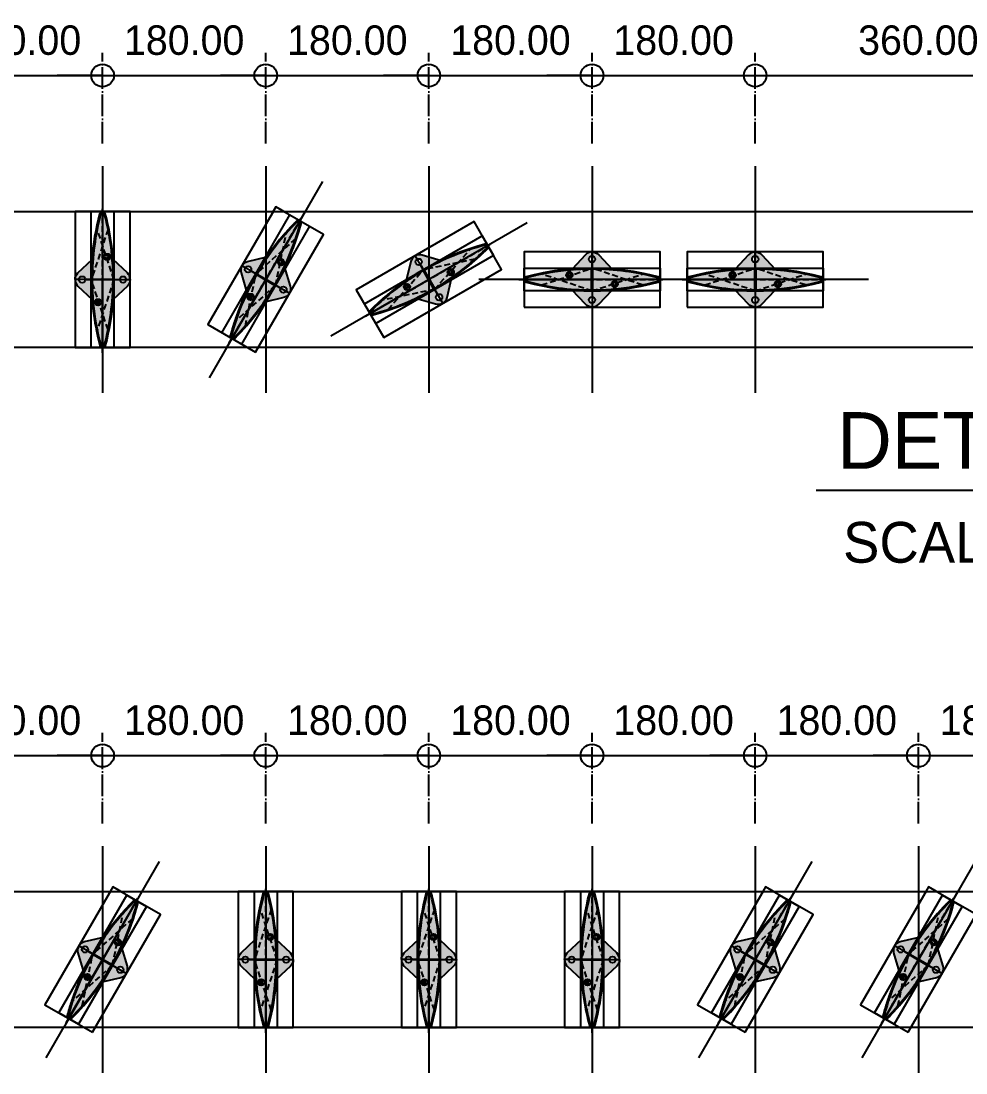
# Model space of a CAD drawing. Header units: millimetres. Extents: x -244126 to 368105, y -173968 to 259060.
# Drawn here: x 61125 to 62167, y 63640 to 64800 of the extents above; entities that cross this region are included whole.
import ezdxf
from ezdxf.enums import TextEntityAlignment as Align

# ---------------------------------------------------------------- set-up
doc = ezdxf.new("R2010")
doc.units = ezdxf.units.MM
doc.header["$MEASUREMENT"] = 0
for name, pattern in [('ACAD_ISO04W100', [30, 24, -3, 0, -3]), ('BORDER2', [22.225, 6.35, -3.175, 6.35, -3.175, 0, -3.175]), ('CENTER', [2, 1.25, -0.25, 0.25, -0.25]), ('HIDDEN', [9.525, 6.35, -3.175]), ('TA_GL_000.00010', [0.000275, 0.0001, -2.5e-05, 2.5e-05, -2.5e-05, 0.0001])]:
    doc.linetypes.add(name, pattern=pattern)
for name, color, linetype in [('000 - D I M', 6, 'Continuous'), ('000 - GRID', 8, 'CENTER'), ('000 - H A T C H', 8, 'Continuous'), ('000 - H I D D E N', 7, 'Continuous'), ('000 - SYMBOL CON', 1, 'Continuous'), ('000 - T E X T', 4, 'Continuous'), ('000 - WIPEOUT', 250, 'Continuous'), ('001 - ASCESSORIES', 1, 'Continuous'), ('002 - STRUCTURAL STEEL', 4, 'Continuous'), ('A03_SUN LOUVER', 7, 'Continuous')]:
    doc.layers.add(name, color=color, linetype=linetype)
doc.styles.add('Cetury Gothic', font='GOTHIC.TTF')
doc.styles.add('CORDIA', font='cordia.shx')
doc.styles.add('TA', font='Cordia New.ttf', dxfattribs={"height": 4.5})
doc.dimstyles.new('DIM C-C', dxfattribs={"dimtxt": 0.18, "dimasz": 0.1, "dimexe": 0.1, "dimexo": 0.1, "dimgap": 0.09, "dimtad": 1, "dimtoh": 1, "dimzin": 0, "dimdsep": 46, "dimtxsty": 'CORDIA', "dimblk": 'ORIGIN', "dimcen": 0.1, "dimdle": 0.1, "dimclrd": 40, "dimclre": 140, "dimclrt": 3, "dimadec": 0, "dimazin": 0, "dimtfac": 1, "dimtix": 1, "dimtmove": 2, "dimatfit": 3, "dimfxl": 1, "dimtolj": 1, "dimtzin": 0, "dimarcsym": 0})

# ---------------------------------------------------------------- blocks, each defined once
blk = doc.blocks.new('*U903')
at = {"color": 0}
blk.add_wipeout([(-75, 3420), (75, 3420), (75, 0), (-75, 0)], dxfattribs=at).dxf.layer = '000 - WIPEOUT'
at = {"layer": '002 - STRUCTURAL STEEL', "color": 0, "linetype": 'ByBlock'}
blk.add_lwpolyline([(-75, 3420), (75, 3420), (75, 0), (-75, 0)], close=True, dxfattribs=at)
blk = doc.blocks.new('*U906')
at = {"color": 0}
blk.add_wipeout([(-75, 4320), (75, 4320), (75, 0), (-75, 0)], dxfattribs=at).dxf.layer = '000 - WIPEOUT'
at = {"layer": '002 - STRUCTURAL STEEL', "color": 0, "linetype": 'ByBlock'}
blk.add_lwpolyline([(-75, 4320), (75, 4320), (75, 0), (-75, 0)], close=True, dxfattribs=at)
blk = doc.blocks.new('000 - ASSCESSORIES_FAMELINE_AL.END_CAP_FOR_AF_150_TOP_VIEW')
at = {"layer": '000 - H A T C H'}
h = blk.add_hatch(dxfattribs=at)
h.set_pattern_fill('DOTS', color=8, scale=20)
h.set_pattern_definition([(0, (-55991.9054, -45153.6776), (0.625, 1.25), [0, -1.25])])
h.paths.add_polyline_path([(-22.1, 11.6, 0.045886), (-72.8, 2.9, 0.339294), (-75, 0), (0, 0), (0, 19, -0.414214), (-3.5, 22.5, -0.414214), (0, 26), (0, 30.4, 0.18442), (-7.3, 27.3)])
h.paths.add_polyline_path([(-21.5, 5, -1), (-28.5, 5, -1)], flags=16)
h.paths.add_polyline_path([(75, 0, 0.339294), (72.8, 2.9, 0.045886), (22.1, 11.6), (7.3, 27.3, 0.18442), (0, 30.4), (0, 26, -0.414214), (3.5, 22.5, -0.414214), (0, 19), (0, 0)])
h.paths.add_polyline_path([(-7.3, -27.3, 0.18442), (0, -30.4), (0, -26, -0.414214), (-3.5, -22.5, -0.414214), (0, -19), (0, 0), (-75, 0, 0.339294), (-72.8, -2.9, 0.045886), (-22.1, -11.6)])
h.paths.add_polyline_path([(0, -19, -0.414214), (3.5, -22.5, -0.414214), (0, -26), (0, -30.4, 0.18442), (7.3, -27.3), (22.1, -11.6, 0.045886), (72.8, -2.9, 0.339294), (75, 0), (0, 0)])
h.paths.add_polyline_path([(21.5, -5, -1), (28.5, -5, -1)], flags=16)
at = {"color": 250}
blk.add_lwpolyline([(-75, -30.4), (75, -30.4), (75, 30.4), (-75, 30.4)], close=True, dxfattribs=at)
at = {"layer": '000 - SYMBOL CON', "color": 250}
for p, q in [((0, 0), (0, 30.4)), ((0, 0), (0, 30.4)), ((-75, 0), (0, 0)), ((-75, 0), (0, 0)), ((75, 0), (0, 0)), ((0, 0), (0, -30.4)), ((75, 0), (0, 0)), ((0, 0), (0, -30.4))]:
    blk.add_line(p, q, dxfattribs=at)
at = {"layer": '001 - ASCESSORIES', "color": 0}
for points in [[(0, 30.4, 0.18442), (-7.3, 27.3), (-22.1, 11.6, 0.045886), (-72.8, 2.9, 0.339294), (-75, 0)], [(0, 30.4, -0.18442), (7.3, 27.3), (22.1, 11.6, -0.045886), (72.8, 2.9, -0.339294), (75, 0)], [(0, -30.4, -0.18442), (-7.3, -27.3), (-22.1, -11.6, -0.045886), (-72.8, -2.9, -0.339294), (-75, 0)], [(0, -30.4, 0.18442), (7.3, -27.3), (22.1, -11.6, 0.045886), (72.8, -2.9, 0.339294), (75, 0)]]:
    blk.add_lwpolyline(points, format="xyb", dxfattribs=at)
for centre in [(0, 22.5), (-25, 5), (25, -5), (0, -22.5)]:
    blk.add_circle(centre, 3.5, dxfattribs=at)
blk = doc.blocks.new('000 - FAMELINE_AL.SUN_LV_AF_150_CUT_VIEW')
at = {"layer": '000 - H A T C H'}
h = blk.add_hatch(dxfattribs=at)
h.set_pattern_fill('ANSI32', color=256, scale=0.1)
h.set_pattern_definition([(45, (-10310.8226, 5765.5874), (-0.67351921, 0.67351921), []), (45, (-10310.3736, 5765.5874), (-0.67351921, 0.67351921), [])])
edge = h.paths.add_edge_path(flags=16)
edge.add_arc((-0.8, -11.2), 0.3, 269.8359, 360)
edge.add_line((-0.5, -11.2), (-0.5, 11.2))
edge.add_arc((-0.8, 11.2), 0.3, 0, 90.1641)
edge.add_arc((0, -268.1), 279.6, 90.1641, 94.9125)
edge.add_arc((-23.9, 10), 0.5, 94.9125, 180)
edge.add_line((-24.4, 10), (-24.4, 8.2))
edge.add_arc((-23.9, 8.2), 0.5, 180, 250.8308)
edge.add_arc((-25, 5), 2.85, -44.534, 70.8308, ccw=False)
edge.add_arc((-23.4, 3.4), 0.6, 135.466, 315.466, ccw=False)
edge.add_arc((-25, 5), 1.65, 315.466, 584.534)
edge.add_arc((-26.6, 3.4), 0.6, -135.466, 44.534, ccw=False)
edge.add_arc((-25, 5), 2.85, 109.1692, 224.534, ccw=False)
edge.add_arc((-26.1, 8.2), 0.5, 289.1692, 360)
edge.add_line((-25.6, 8.2), (-25.6, 9.8))
edge.add_arc((-26.1, 9.8), 0.5, 0, 95.366)
edge.add_arc((0, -268.1), 279.6, 95.366, 105.0329)
edge.add_arc((-72, 0), 2, 105.0329, 254.9671)
edge.add_arc((0, 268.1), 279.6, 254.9671, 269.8359)
edge = h.paths.add_edge_path(flags=16)
edge.add_arc((23.9, -8.2), 0.5, 0, 70.8308)
edge.add_arc((25, -5), 2.85, 135.466, 250.8308, ccw=False)
edge.add_arc((23.4, -3.4), 0.6, -44.534, 135.466, ccw=False)
edge.add_arc((25, -5), 1.65, 135.466, 404.534)
edge.add_arc((26.6, -3.4), 0.6, 44.534, 224.534, ccw=False)
edge.add_arc((25, -5), 2.85, -70.8308, 44.534, ccw=False)
edge.add_arc((26.1, -8.2), 0.5, 109.1692, 180)
edge.add_line((25.6, -8.2), (25.6, -9.8))
edge.add_arc((26.1, -9.8), 0.5, 180, 275.366)
edge.add_arc((0, 268.1), 279.6, 275.366, 285.0329)
edge.add_arc((72, 0), 2, 285.0329, 434.9671)
edge.add_arc((0, -268.1), 279.6, 74.9671, 89.8359)
edge.add_arc((0.8, 11.2), 0.3, 89.8359, 180)
edge.add_line((0.5, 11.2), (0.5, -11.2))
edge.add_arc((0.8, -11.2), 0.3, 180, 270.1641)
edge.add_arc((0, 268.1), 279.6, 270.1641, 274.9125)
edge.add_arc((23.9, -10), 0.5, 274.9125, 360)
edge.add_line((24.4, -10), (24.4, -8.2))
edge = h.paths.add_edge_path()
edge.add_arc((72, 0), 3, 285.0329, 434.9671)
edge.add_arc((0, -268.1), 280.6, 74.9671, 105.0329)
edge.add_arc((-72, 0), 3, 105.0329, 254.9671)
edge.add_arc((0, 268.1), 280.6, 254.9671, 285.0329)
edge = h.paths.add_edge_path(flags=16)
edge.add_line((-0.5, 0), (0.5, 0))
h = blk.add_hatch(color=250, dxfattribs=at)
h.dxf.hatch_style = 1
edge = h.paths.add_edge_path()
edge.add_arc((72, 0), 3, 285.0329, 434.9671)
edge.add_arc((0, -268.1), 280.6, 74.9671, 105.0329)
edge.add_arc((-72, 0), 3, 105.0329, 254.9671)
edge.add_arc((0, 268.1), 280.6, 254.9671, 285.0329)
at = {"layer": '000 - H I D D E N', "color": 8, "linetype": 'HIDDEN'}
for p, q in [((-55.4, -6), (0, 12.5)), ((55.4, -6), (0, 12.5)), ((0, -12.5), (-55.6, 5.9)), ((0, -12.5), (55.6, 5.9))]:
    blk.add_line(p, q, dxfattribs=at)
at = {"layer": '000 - H I D D E N', "color": 250, "linetype": 'HIDDEN'}
for p, q in [((0, 17.4), (0, -17.4)), ((-80.7, 0), (80.7, 0))]:
    blk.add_line(p, q, dxfattribs=at)
at = {"layer": 'A03_SUN LOUVER', "color": 0}
blk.add_line((-0.5, 0), (0.5, 0), dxfattribs=at)
for points in [[(72.8, -2.9, 0.766871), (72.8, 2.9, 0.131944), (-72.8, 2.9, 0.766871), (-72.8, -2.9, 0.131944)], [(-0.8, -11.5, 0.415053), (-0.5, -11.2), (-0.5, 11.2, 0.415053), (-0.8, 11.5, 0.020722), (-23.9, 10.5, 0.389318), (-24.4, 10), (-24.4, 8.2, 0.319289), (-24.1, 7.7, -0.550692), (-23, 3, -1), (-23.8, 3.8, 2.386714), (-26.2, 3.8, -1), (-27, 3, -0.550692), (-25.9, 7.7, 0.319289), (-25.6, 8.2), (-25.6, 9.8, 0.441918), (-26.1, 10.3, 0.042205), (-72.5, 1.9, 0.766871), (-72.5, -1.9, 0.064968)], [(24.4, -8.2, 0.319289), (24.1, -7.7, -0.550692), (23, -3, -1), (23.8, -3.8, 2.386714), (26.2, -3.8, -1), (27, -3, -0.550692), (25.9, -7.7, 0.319289), (25.6, -8.2), (25.6, -9.8, 0.441918), (26.1, -10.3, 0.042205), (72.5, -1.9, 0.766871), (72.5, 1.9, 0.064968), (0.8, 11.5, 0.415053), (0.5, 11.2), (0.5, -11.2, 0.415053), (0.8, -11.5, 0.020722), (23.9, -10.5, 0.389318), (24.4, -10)]]:
    blk.add_lwpolyline(points, format="xyb", close=True, dxfattribs=at)
at = {"layer": 'Defpoints', "color": 250}
blk.add_lwpolyline([(75, -12.5), (-75, -12.5), (-75, 12.5), (75, 12.5)], close=True, dxfattribs=at)
blk = doc.blocks.new('*U894')
at = {"color": 3}
blk.add_point((0, -150), dxfattribs=at)
at = {"layer": '000 - GRID', "color": 0, "linetype": 'ByBlock'}
blk.add_line((0, 50), (0, -200), dxfattribs=at)
at = {"layer": '000 - GRID', "color": 0}
blk.add_point((0, 0), dxfattribs=at)
at = {"style": 'TA', "flags": 1}
blk.add_attdef('LOCATION', (6, 6), '', height=4.5, dxfattribs=at)
blk = doc.blocks.new('*U1624')
at = {"layer": '000 - GRID', "linetype": 'ByBlock', "rotation": 270}
blk.add_blockref('*U894', (75, 0), dxfattribs=at)
at = {"layer": '001 - ASCESSORIES', "color": 1}
blk.add_blockref('000 - ASSCESSORIES_FAMELINE_AL.END_CAP_FOR_AF_150_TOP_VIEW', (0, 0), dxfattribs=at)
at = {"layer": 'A03_SUN LOUVER', "color": 0}
blk.add_blockref('000 - FAMELINE_AL.SUN_LV_AF_150_CUT_VIEW', (0, 0), dxfattribs=at)
blk = doc.blocks.new('_Origin')
at = {"color": 0, "linetype": 'ByBlock', "lineweight": -2}
blk.add_line((0, 0), (-1, 0), dxfattribs=at)
blk.add_circle((0, 0), 0.5, dxfattribs=at)
blk = doc.blocks.new('*D2101')
at = {"layer": '000 - D I M', "color": 140, "linetype": 'ACAD_ISO04W100', "lineweight": -2, "transparency": 16777216}
for p, q in [((61034.6, 64665.4), (61034.6, 64765.4)), ((61214.6, 64665.4), (61214.6, 64765.4))]:
    blk.add_line(p, q, dxfattribs=at)
at = {"layer": '000 - D I M', "color": 40, "lineweight": -2, "transparency": 16777216}
for p, q in [((61009.6, 64740.4), (60984.6, 64740.4)), ((61034.6, 64740.4), (61214.6, 64740.4)), ((61239.6, 64740.4), (61264.6, 64740.4))]:
    blk.add_line(p, q, dxfattribs=at)
at = {"layer": 'Defpoints', "color": 0, "transparency": 16777216}
for p in [(61214.6, 64740.4), (61034.6, 64640.4), (61214.6, 64640.4)]:
    blk.add_point(p, dxfattribs=at)
at = {"layer": '000 - D I M', "color": 40, "lineweight": -2, "transparency": 16777216, "xscale": 25, "yscale": 25, "zscale": 25}
blk.add_blockref('_Origin', (61034.6, 64740.4), dxfattribs=at)
at = {"layer": '000 - D I M', "color": 40, "lineweight": -2, "transparency": 16777216, "xscale": 25, "yscale": 25, "zscale": 25, "rotation": 180}
blk.add_blockref('_Origin', (61214.6, 64740.4), dxfattribs=at)
at = {"layer": '000 - D I M', "color": 3, "transparency": 16777216, "insert": (61124.6, 64779.2), "char_height": 32.5, "attachment_point": 5, "style": 'CORDIA'}
blk.add_mtext('\\A1;180.00', dxfattribs=at)
blk = doc.blocks.new('*D2102')
at = {"layer": '000 - D I M', "color": 140, "linetype": 'ACAD_ISO04W100', "lineweight": -2, "transparency": 16777216}
for p, q in [((61214.6, 64665.4), (61214.6, 64765.4)), ((61394.6, 64665.4), (61394.6, 64765.4))]:
    blk.add_line(p, q, dxfattribs=at)
at = {"layer": '000 - D I M', "color": 40, "lineweight": -2, "transparency": 16777216}
for p, q in [((61189.6, 64740.4), (61164.6, 64740.4)), ((61214.6, 64740.4), (61394.6, 64740.4)), ((61419.6, 64740.4), (61444.6, 64740.4))]:
    blk.add_line(p, q, dxfattribs=at)
at = {"layer": 'Defpoints', "color": 0, "transparency": 16777216}
for p in [(61394.6, 64740.4), (61214.6, 64640.4), (61394.6, 64640.4)]:
    blk.add_point(p, dxfattribs=at)
at = {"layer": '000 - D I M', "color": 40, "lineweight": -2, "transparency": 16777216, "xscale": 25, "yscale": 25, "zscale": 25}
blk.add_blockref('_Origin', (61214.6, 64740.4), dxfattribs=at)
at = {"layer": '000 - D I M', "color": 40, "lineweight": -2, "transparency": 16777216, "xscale": 25, "yscale": 25, "zscale": 25, "rotation": 180}
blk.add_blockref('_Origin', (61394.6, 64740.4), dxfattribs=at)
at = {"layer": '000 - D I M', "color": 3, "transparency": 16777216, "insert": (61304.6, 64779.2), "char_height": 32.5, "attachment_point": 5, "style": 'CORDIA'}
blk.add_mtext('\\A1;180.00', dxfattribs=at)
blk = doc.blocks.new('*D2103')
at = {"layer": '000 - D I M', "color": 140, "linetype": 'ACAD_ISO04W100', "lineweight": -2, "transparency": 16777216}
for p, q in [((61394.6, 64665.4), (61394.6, 64765.4)), ((61574.6, 64665.4), (61574.6, 64765.4))]:
    blk.add_line(p, q, dxfattribs=at)
at = {"layer": '000 - D I M', "color": 40, "lineweight": -2, "transparency": 16777216}
for p, q in [((61369.6, 64740.4), (61344.6, 64740.4)), ((61394.6, 64740.4), (61574.6, 64740.4)), ((61599.6, 64740.4), (61624.6, 64740.4))]:
    blk.add_line(p, q, dxfattribs=at)
at = {"layer": 'Defpoints', "color": 0, "transparency": 16777216}
for p in [(61574.6, 64740.4), (61394.6, 64640.4), (61574.6, 64640.4)]:
    blk.add_point(p, dxfattribs=at)
at = {"layer": '000 - D I M', "color": 40, "lineweight": -2, "transparency": 16777216, "xscale": 25, "yscale": 25, "zscale": 25}
blk.add_blockref('_Origin', (61394.6, 64740.4), dxfattribs=at)
at = {"layer": '000 - D I M', "color": 40, "lineweight": -2, "transparency": 16777216, "xscale": 25, "yscale": 25, "zscale": 25, "rotation": 180}
blk.add_blockref('_Origin', (61574.6, 64740.4), dxfattribs=at)
at = {"layer": '000 - D I M', "color": 3, "transparency": 16777216, "insert": (61484.6, 64779.2), "char_height": 32.5, "attachment_point": 5, "style": 'CORDIA'}
blk.add_mtext('\\A1;180.00', dxfattribs=at)
blk = doc.blocks.new('*D2104')
at = {"layer": '000 - D I M', "color": 140, "linetype": 'ACAD_ISO04W100', "lineweight": -2, "transparency": 16777216}
for p, q in [((61574.6, 64665.4), (61574.6, 64765.4)), ((61754.6, 64665.4), (61754.6, 64765.4))]:
    blk.add_line(p, q, dxfattribs=at)
at = {"layer": '000 - D I M', "color": 40, "lineweight": -2, "transparency": 16777216}
for p, q in [((61549.6, 64740.4), (61524.6, 64740.4)), ((61574.6, 64740.4), (61754.6, 64740.4)), ((61779.6, 64740.4), (61804.6, 64740.4))]:
    blk.add_line(p, q, dxfattribs=at)
at = {"layer": 'Defpoints', "color": 0, "transparency": 16777216}
for p in [(61754.6, 64740.4), (61574.6, 64640.4), (61754.6, 64640.4)]:
    blk.add_point(p, dxfattribs=at)
at = {"layer": '000 - D I M', "color": 40, "lineweight": -2, "transparency": 16777216, "xscale": 25, "yscale": 25, "zscale": 25}
blk.add_blockref('_Origin', (61574.6, 64740.4), dxfattribs=at)
at = {"layer": '000 - D I M', "color": 40, "lineweight": -2, "transparency": 16777216, "xscale": 25, "yscale": 25, "zscale": 25, "rotation": 180}
blk.add_blockref('_Origin', (61754.6, 64740.4), dxfattribs=at)
at = {"layer": '000 - D I M', "color": 3, "transparency": 16777216, "insert": (61664.6, 64779.2), "char_height": 32.5, "attachment_point": 5, "style": 'CORDIA'}
blk.add_mtext('\\A1;180.00', dxfattribs=at)
blk = doc.blocks.new('*D2105')
at = {"layer": '000 - D I M', "color": 140, "linetype": 'ACAD_ISO04W100', "lineweight": -2, "transparency": 16777216}
for p, q in [((61754.6, 64665.4), (61754.6, 64765.4)), ((61934.6, 64665.4), (61934.6, 64765.4))]:
    blk.add_line(p, q, dxfattribs=at)
at = {"layer": '000 - D I M', "color": 40, "lineweight": -2, "transparency": 16777216}
for p, q in [((61729.6, 64740.4), (61704.6, 64740.4)), ((61754.6, 64740.4), (61934.6, 64740.4)), ((61959.6, 64740.4), (61984.6, 64740.4))]:
    blk.add_line(p, q, dxfattribs=at)
at = {"layer": 'Defpoints', "color": 0, "transparency": 16777216}
for p in [(61934.6, 64740.4), (61754.6, 64640.4), (61934.6, 64640.4)]:
    blk.add_point(p, dxfattribs=at)
at = {"layer": '000 - D I M', "color": 40, "lineweight": -2, "transparency": 16777216, "xscale": 25, "yscale": 25, "zscale": 25}
blk.add_blockref('_Origin', (61754.6, 64740.4), dxfattribs=at)
at = {"layer": '000 - D I M', "color": 40, "lineweight": -2, "transparency": 16777216, "xscale": 25, "yscale": 25, "zscale": 25, "rotation": 180}
blk.add_blockref('_Origin', (61934.6, 64740.4), dxfattribs=at)
at = {"layer": '000 - D I M', "color": 3, "transparency": 16777216, "insert": (61844.6, 64779.2), "char_height": 32.5, "attachment_point": 5, "style": 'CORDIA'}
blk.add_mtext('\\A1;180.00', dxfattribs=at)
blk = doc.blocks.new('*D2106')
at = {"layer": '000 - D I M', "color": 140, "linetype": 'ACAD_ISO04W100', "lineweight": -2, "transparency": 16777216}
for p, q in [((61934.6, 64665.4), (61934.6, 64765.4)), ((62294.6, 64665.4), (62294.6, 64765.4))]:
    blk.add_line(p, q, dxfattribs=at)
at = {"layer": '000 - D I M', "color": 40, "lineweight": -2, "transparency": 16777216}
blk.add_line((61959.6, 64740.4), (62269.6, 64740.4), dxfattribs=at)
at = {"layer": 'Defpoints', "color": 0, "transparency": 16777216}
for p in [(62294.6, 64740.4), (61934.6, 64640.4), (62294.6, 64640.4)]:
    blk.add_point(p, dxfattribs=at)
at = {"layer": '000 - D I M', "color": 40, "lineweight": -2, "transparency": 16777216, "xscale": 25, "yscale": 25, "zscale": 25, "rotation": 180}
blk.add_blockref('_Origin', (61934.6, 64740.4), dxfattribs=at)
at = {"layer": '000 - D I M', "color": 40, "lineweight": -2, "transparency": 16777216, "xscale": 25, "yscale": 25, "zscale": 25}
blk.add_blockref('_Origin', (62294.6, 64740.4), dxfattribs=at)
at = {"layer": '000 - D I M', "color": 3, "transparency": 16777216, "insert": (62114.6, 64779.2), "char_height": 32.5, "attachment_point": 5, "style": 'CORDIA'}
blk.add_mtext('\\A1;360.00', dxfattribs=at)
blk = doc.blocks.new('*D2095')
at = {"layer": '000 - D I M', "color": 140, "linetype": 'ACAD_ISO04W100', "lineweight": -2, "transparency": 16777216}
for p, q in [((61034.6, 63915.4), (61034.6, 64015.4)), ((61214.6, 63915.4), (61214.6, 64015.4))]:
    blk.add_line(p, q, dxfattribs=at)
at = {"layer": '000 - D I M', "color": 40, "lineweight": -2, "transparency": 16777216}
for p, q in [((61009.6, 63990.4), (60984.6, 63990.4)), ((61034.6, 63990.4), (61214.6, 63990.4)), ((61239.6, 63990.4), (61264.6, 63990.4))]:
    blk.add_line(p, q, dxfattribs=at)
at = {"layer": 'Defpoints', "color": 0, "transparency": 16777216}
for p in [(61214.6, 63990.4), (61034.6, 63890.4), (61214.6, 63890.4)]:
    blk.add_point(p, dxfattribs=at)
at = {"layer": '000 - D I M', "color": 40, "lineweight": -2, "transparency": 16777216, "xscale": 25, "yscale": 25, "zscale": 25}
blk.add_blockref('_Origin', (61034.6, 63990.4), dxfattribs=at)
at = {"layer": '000 - D I M', "color": 40, "lineweight": -2, "transparency": 16777216, "xscale": 25, "yscale": 25, "zscale": 25, "rotation": 180}
blk.add_blockref('_Origin', (61214.6, 63990.4), dxfattribs=at)
at = {"layer": '000 - D I M', "color": 3, "transparency": 16777216, "insert": (61124.6, 64029.2), "char_height": 32.5, "attachment_point": 5, "style": 'CORDIA'}
blk.add_mtext('\\A1;180.00', dxfattribs=at)
blk = doc.blocks.new('*D2096')
at = {"layer": '000 - D I M', "color": 140, "linetype": 'ACAD_ISO04W100', "lineweight": -2, "transparency": 16777216}
for p, q in [((61214.6, 63915.4), (61214.6, 64015.4)), ((61394.6, 63915.4), (61394.6, 64015.4))]:
    blk.add_line(p, q, dxfattribs=at)
at = {"layer": '000 - D I M', "color": 40, "lineweight": -2, "transparency": 16777216}
for p, q in [((61189.6, 63990.4), (61164.6, 63990.4)), ((61214.6, 63990.4), (61394.6, 63990.4)), ((61419.6, 63990.4), (61444.6, 63990.4))]:
    blk.add_line(p, q, dxfattribs=at)
at = {"layer": 'Defpoints', "color": 0, "transparency": 16777216}
for p in [(61394.6, 63990.4), (61214.6, 63890.4), (61394.6, 63890.4)]:
    blk.add_point(p, dxfattribs=at)
at = {"layer": '000 - D I M', "color": 40, "lineweight": -2, "transparency": 16777216, "xscale": 25, "yscale": 25, "zscale": 25}
blk.add_blockref('_Origin', (61214.6, 63990.4), dxfattribs=at)
at = {"layer": '000 - D I M', "color": 40, "lineweight": -2, "transparency": 16777216, "xscale": 25, "yscale": 25, "zscale": 25, "rotation": 180}
blk.add_blockref('_Origin', (61394.6, 63990.4), dxfattribs=at)
at = {"layer": '000 - D I M', "color": 3, "transparency": 16777216, "insert": (61304.6, 64029.2), "char_height": 32.5, "attachment_point": 5, "style": 'CORDIA'}
blk.add_mtext('\\A1;180.00', dxfattribs=at)
blk = doc.blocks.new('*D2097')
at = {"layer": '000 - D I M', "color": 140, "linetype": 'ACAD_ISO04W100', "lineweight": -2, "transparency": 16777216}
for p, q in [((61394.6, 63915.4), (61394.6, 64015.4)), ((61574.6, 63915.4), (61574.6, 64015.4))]:
    blk.add_line(p, q, dxfattribs=at)
at = {"layer": '000 - D I M', "color": 40, "lineweight": -2, "transparency": 16777216}
for p, q in [((61369.6, 63990.4), (61344.6, 63990.4)), ((61394.6, 63990.4), (61574.6, 63990.4)), ((61599.6, 63990.4), (61624.6, 63990.4))]:
    blk.add_line(p, q, dxfattribs=at)
at = {"layer": 'Defpoints', "color": 0, "transparency": 16777216}
for p in [(61574.6, 63990.4), (61394.6, 63890.4), (61574.6, 63890.4)]:
    blk.add_point(p, dxfattribs=at)
at = {"layer": '000 - D I M', "color": 40, "lineweight": -2, "transparency": 16777216, "xscale": 25, "yscale": 25, "zscale": 25}
blk.add_blockref('_Origin', (61394.6, 63990.4), dxfattribs=at)
at = {"layer": '000 - D I M', "color": 40, "lineweight": -2, "transparency": 16777216, "xscale": 25, "yscale": 25, "zscale": 25, "rotation": 180}
blk.add_blockref('_Origin', (61574.6, 63990.4), dxfattribs=at)
at = {"layer": '000 - D I M', "color": 3, "transparency": 16777216, "insert": (61484.6, 64029.2), "char_height": 32.5, "attachment_point": 5, "style": 'CORDIA'}
blk.add_mtext('\\A1;180.00', dxfattribs=at)
blk = doc.blocks.new('*D2098')
at = {"layer": '000 - D I M', "color": 140, "linetype": 'ACAD_ISO04W100', "lineweight": -2, "transparency": 16777216}
for p, q in [((61574.6, 63915.4), (61574.6, 64015.4)), ((61754.6, 63915.4), (61754.6, 64015.4))]:
    blk.add_line(p, q, dxfattribs=at)
at = {"layer": '000 - D I M', "color": 40, "lineweight": -2, "transparency": 16777216}
for p, q in [((61549.6, 63990.4), (61524.6, 63990.4)), ((61574.6, 63990.4), (61754.6, 63990.4)), ((61779.6, 63990.4), (61804.6, 63990.4))]:
    blk.add_line(p, q, dxfattribs=at)
at = {"layer": 'Defpoints', "color": 0, "transparency": 16777216}
for p in [(61754.6, 63990.4), (61574.6, 63890.4), (61754.6, 63890.4)]:
    blk.add_point(p, dxfattribs=at)
at = {"layer": '000 - D I M', "color": 40, "lineweight": -2, "transparency": 16777216, "xscale": 25, "yscale": 25, "zscale": 25}
blk.add_blockref('_Origin', (61574.6, 63990.4), dxfattribs=at)
at = {"layer": '000 - D I M', "color": 40, "lineweight": -2, "transparency": 16777216, "xscale": 25, "yscale": 25, "zscale": 25, "rotation": 180}
blk.add_blockref('_Origin', (61754.6, 63990.4), dxfattribs=at)
at = {"layer": '000 - D I M', "color": 3, "transparency": 16777216, "insert": (61664.6, 64029.2), "char_height": 32.5, "attachment_point": 5, "style": 'CORDIA'}
blk.add_mtext('\\A1;180.00', dxfattribs=at)
blk = doc.blocks.new('*D2099')
at = {"layer": '000 - D I M', "color": 140, "linetype": 'ACAD_ISO04W100', "lineweight": -2, "transparency": 16777216}
for p, q in [((61754.6, 63915.4), (61754.6, 64015.4)), ((61934.6, 63915.4), (61934.6, 64015.4))]:
    blk.add_line(p, q, dxfattribs=at)
at = {"layer": '000 - D I M', "color": 40, "lineweight": -2, "transparency": 16777216}
for p, q in [((61729.6, 63990.4), (61704.6, 63990.4)), ((61754.6, 63990.4), (61934.6, 63990.4)), ((61959.6, 63990.4), (61984.6, 63990.4))]:
    blk.add_line(p, q, dxfattribs=at)
at = {"layer": 'Defpoints', "color": 0, "transparency": 16777216}
for p in [(61934.6, 63990.4), (61754.6, 63890.4), (61934.6, 63890.4)]:
    blk.add_point(p, dxfattribs=at)
at = {"layer": '000 - D I M', "color": 40, "lineweight": -2, "transparency": 16777216, "xscale": 25, "yscale": 25, "zscale": 25}
blk.add_blockref('_Origin', (61754.6, 63990.4), dxfattribs=at)
at = {"layer": '000 - D I M', "color": 40, "lineweight": -2, "transparency": 16777216, "xscale": 25, "yscale": 25, "zscale": 25, "rotation": 180}
blk.add_blockref('_Origin', (61934.6, 63990.4), dxfattribs=at)
at = {"layer": '000 - D I M', "color": 3, "transparency": 16777216, "insert": (61844.6, 64029.2), "char_height": 32.5, "attachment_point": 5, "style": 'CORDIA'}
blk.add_mtext('\\A1;180.00', dxfattribs=at)
blk = doc.blocks.new('*D2100')
at = {"layer": '000 - D I M', "color": 140, "linetype": 'ACAD_ISO04W100', "lineweight": -2, "transparency": 16777216}
for p, q in [((61934.6, 63915.4), (61934.6, 64015.4)), ((62114.6, 63915.4), (62114.6, 64015.4))]:
    blk.add_line(p, q, dxfattribs=at)
at = {"layer": '000 - D I M', "color": 40, "lineweight": -2, "transparency": 16777216}
for p, q in [((61909.6, 63990.4), (61884.6, 63990.4)), ((61934.6, 63990.4), (62114.6, 63990.4)), ((62139.6, 63990.4), (62164.6, 63990.4))]:
    blk.add_line(p, q, dxfattribs=at)
at = {"layer": 'Defpoints', "color": 0, "transparency": 16777216}
for p in [(62114.6, 63990.4), (61934.6, 63890.4), (62114.6, 63890.4)]:
    blk.add_point(p, dxfattribs=at)
at = {"layer": '000 - D I M', "color": 40, "lineweight": -2, "transparency": 16777216, "xscale": 25, "yscale": 25, "zscale": 25}
blk.add_blockref('_Origin', (61934.6, 63990.4), dxfattribs=at)
at = {"layer": '000 - D I M', "color": 40, "lineweight": -2, "transparency": 16777216, "xscale": 25, "yscale": 25, "zscale": 25, "rotation": 180}
blk.add_blockref('_Origin', (62114.6, 63990.4), dxfattribs=at)
at = {"layer": '000 - D I M', "color": 3, "transparency": 16777216, "insert": (62024.6, 64029.2), "char_height": 32.5, "attachment_point": 5, "style": 'CORDIA'}
blk.add_mtext('\\A1;180.00', dxfattribs=at)
blk = doc.blocks.new('*D2052')
at = {"layer": '000 - D I M', "color": 140, "linetype": 'ACAD_ISO04W100', "lineweight": -2, "transparency": 16777216}
for p, q in [((62114.6, 63915.4), (62114.6, 64015.4)), ((62294.6, 63915.4), (62294.6, 64015.4))]:
    blk.add_line(p, q, dxfattribs=at)
at = {"layer": '000 - D I M', "color": 40, "lineweight": -2, "transparency": 16777216}
for p, q in [((62089.6, 63990.4), (62064.6, 63990.4)), ((62114.6, 63990.4), (62294.6, 63990.4)), ((62319.6, 63990.4), (62344.6, 63990.4))]:
    blk.add_line(p, q, dxfattribs=at)
at = {"layer": 'Defpoints', "color": 0, "transparency": 16777216}
for p in [(62294.6, 63990.4), (62114.6, 63890.4), (62294.6, 63890.4)]:
    blk.add_point(p, dxfattribs=at)
at = {"layer": '000 - D I M', "color": 40, "lineweight": -2, "transparency": 16777216, "xscale": 25, "yscale": 25, "zscale": 25}
blk.add_blockref('_Origin', (62114.6, 63990.4), dxfattribs=at)
at = {"layer": '000 - D I M', "color": 40, "lineweight": -2, "transparency": 16777216, "xscale": 25, "yscale": 25, "zscale": 25, "rotation": 180}
blk.add_blockref('_Origin', (62294.6, 63990.4), dxfattribs=at)
at = {"layer": '000 - D I M', "color": 3, "transparency": 16777216, "insert": (62204.6, 64029.2), "char_height": 32.5, "attachment_point": 5, "style": 'CORDIA'}
blk.add_mtext('\\A1;180.00', dxfattribs=at)
blk = doc.blocks.new('*U914')
at = {"color": 4}
blk.add_line((-4.258, 5.701), (-38.309, 5.701), dxfattribs=at)
at = {"linetype": 'TA_GL_000.00010'}
blk.add_point((0, 18), dxfattribs=at)
blk.add_point((0, 0))
at = {"color": 4, "linetype": 'BORDER2', "style": 'Cetury Gothic'}
blk.add_text('SCALE', height=1.8, dxfattribs=at).set_placement((-37.12, 2.508))
at = {"color": 0, "style": 'TA'}
for tag, p in [('HEADING2', (-37.379, 10.65)), ('HEADING', (-37.379, 6.65))]:
    blk.add_attdef(tag, p, '', height=2.5, dxfattribs=at)
for tag, height, p in [('LO', 2.7, (-4.758, 6.65)), ('SC', 1.85, (-4.7, 2.508))]:
    blk.add_attdef(tag, text='', height=height, dxfattribs=at).set_placement(p, align=Align.RIGHT)

msp = doc.modelspace()

# ---------------------------------------------------------------- block references
at = {"color": 3, "rotation": 270}
for name, p in [('*U903', (59414.63716, 64515.40292)), ('*U906', (59414.63716, 63765.40292))]:
    msp.add_blockref(name, p, dxfattribs=at)

# ---------------------------------------------------------------- dimensions: what is measured, and where the dimension line sits
at = {"layer": '000 - D I M', "color": 3}
for base, p1, p2, picture, middle in [((61214.63716, 64740.40292), (61034.63716, 64640.40292), (61214.63716, 64640.40292), '*D2101', (61124.63716, 64779.15292)), ((61394.63716, 64740.40292), (61214.63716, 64640.40292), (61394.63716, 64640.40292), '*D2102', (61304.63716, 64779.15292)), ((61574.63716, 64740.40292), (61394.63716, 64640.40292), (61574.63716, 64640.40292), '*D2103', (61484.63716, 64779.15292)), ((61754.63716, 64740.40292), (61574.63716, 64640.40292), (61754.63716, 64640.40292), '*D2104', (61664.63716, 64779.15292)), ((61934.63716, 64740.40292), (61754.63716, 64640.40292), (61934.63716, 64640.40292), '*D2105', (61844.63716, 64779.15292)), ((62294.63716, 64740.40292), (61934.63716, 64640.40292), (62294.63716, 64640.40292), '*D2106', (62114.63716, 64779.15292)), ((61214.63716, 63990.40292), (61034.63716, 63890.40292), (61214.63716, 63890.40292), '*D2095', (61124.63716, 64029.15292)), ((61394.63716, 63990.40292), (61214.63716, 63890.40292), (61394.63716, 63890.40292), '*D2096', (61304.63716, 64029.15292)), ((61574.63716, 63990.40292), (61394.63716, 63890.40292), (61574.63716, 63890.40292), '*D2097', (61484.63716, 64029.15292)), ((61754.63716, 63990.40292), (61574.63716, 63890.40292), (61754.63716, 63890.40292), '*D2098', (61664.63716, 64029.15292)), ((61934.63716, 63990.40292), (61754.63716, 63890.40292), (61934.63716, 63890.40292), '*D2099', (61844.63716, 64029.15292)), ((62114.63716, 63990.40292), (61934.63716, 63890.40292), (62114.63716, 63890.40292), '*D2100', (62024.63716, 64029.15292)), ((62294.63716, 63990.40292), (62114.63716, 63890.40292), (62294.63716, 63890.40292), '*D2052', (62204.63716, 64029.15292))]:
    dim = msp.add_linear_dim(base=base, p1=p1, p2=p2, dimstyle='DIM C-C', override={"dimscale": 250, "dimtxt": 0.13}, dxfattribs=at)
    dim.commit()
    dim.dimension.update_dxf_attribs({"geometry": picture, "text_midpoint": middle})

# ---------------------------------------------------------------- next in the draw order: block references
at = {"color": 3}
for p, rotation in [((61214.63716, 64515.40292), 90), ((61394.63716, 64515.40292), 59.99999999999999), ((61574.63716, 64515.40292), 30), ((61214.63716, 63765.40292), 59.99999999999999), ((61394.63716, 63765.40292), 90), ((61574.63716, 63765.40292), 90), ((61754.63716, 63765.40292), 90), ((61934.63716, 63765.40292), 59.99999999999999), ((62114.63716, 63765.40292), 59.99999999999999)]:
    msp.add_blockref('*U1624', p, dxfattribs=dict(at, rotation=rotation))
for p in [(61754.63716, 64515.40292), (61934.63716, 64515.40292)]:
    msp.add_blockref('*U1624', p, dxfattribs=at)
at = {"layer": '000 - GRID', "linetype": 'ByBlock'}
for p in [(61214.63716, 64590.40292), (61394.63716, 64590.40292), (61574.63716, 64590.40292), (61754.63716, 64590.40292), (61934.63716, 64590.40292), (61214.63716, 63840.40292), (61394.63716, 63840.40292), (61574.63716, 63840.40292), (61754.63716, 63840.40292), (61934.63716, 63840.40292), (62114.63716, 63840.40292)]:
    msp.add_blockref('*U894', p, dxfattribs=at)
at = {"layer": '000 - T E X T', "xscale": 25, "yscale": 25, "zscale": 25}
msp.add_blockref('*U914', (62959.49337, 64140.40292), dxfattribs=at).add_auto_attribs({'HEADING': 'DETAIL VIEW', 'LO': 'TC-B', 'SC': '1: 25'})

doc.saveas('drawing.dxf')
